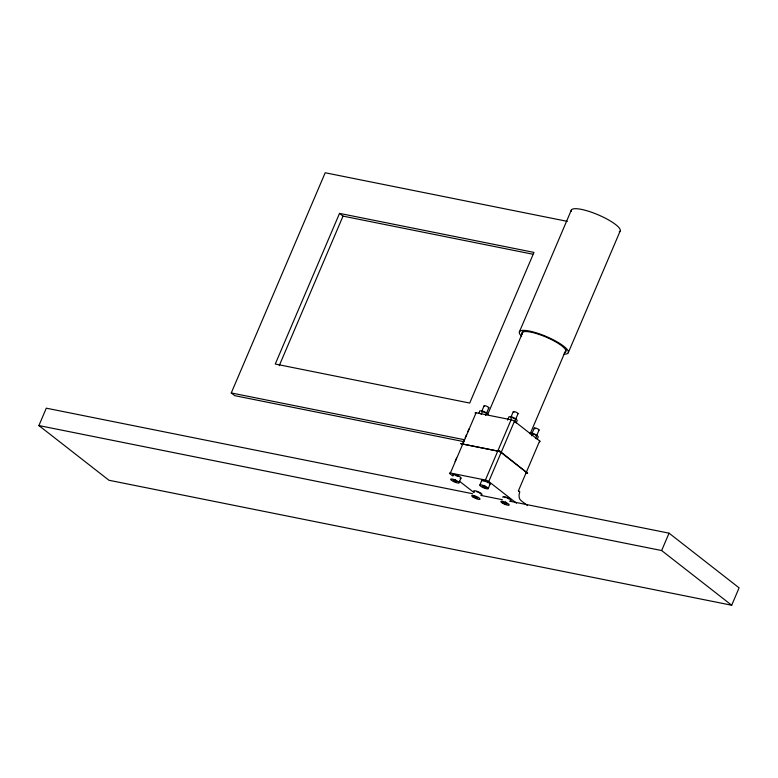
<?xml version="1.0" encoding="UTF-8"?>
<svg xmlns="http://www.w3.org/2000/svg" width="778" height="778" viewBox="0 0 778 778"><rect width="100%" height="100%" fill="white"/><g stroke="black" fill="none" stroke-linecap="round" stroke-linejoin="round"><path stroke-width="1.17" d="M509.502 501.139L669.051 533.163L739.1 587.857L731.69 605.235L108.949 480.259L38.9 425.566L46.31 408.178L472.586 493.729M463.814 441.651L234.781 395.681L231.27 392.948L325.194 172.765L567.279 221.351M339.529 213.386L275.266 364.036L469.708 403.053L533.971 252.403L339.529 213.386L343.03 216.119L532.726 254.192M279.244 365.65L343.03 216.119M455.091 461.471L456.521 458.125M462.842 443.304L464.252 439.988M465.195 437.781L466.606 434.464M467.549 432.257L468.969 428.941M452.738 475.971L449.859 473.724A2.597 0.613 23.1 0 1 450.404 473.024L462.764 444.053A2.597 0.613 23.1 0 0 461.957 444.52M539.524 441.729A2.597 0.613 23.1 0 0 539.669 440.961L514.452 421.268A2.597 0.613 23.1 0 0 511.107 419.789L476.107 412.758L462.91 443.703A2.597 0.613 23.1 0 0 461.918 443.81M478.771 413.371L479.851 410.842L482.603 411.056L486.717 412.924L488.088 414.557M481.728 411.368L484.081 405.853M481.154 414.441L482.603 411.056M454.722 481.494L456.579 481.981L456.705 481.465L453.117 479.977L454.722 481.494L455.509 479.647M519.451 331.759L571.344 210.079M486.522 413.293L488.876 407.769M485.637 415.462L486.717 412.924M487.981 413.818L522.972 331.788M458.991 482.817A4.542 1.07 23.1 0 0 453.36 479.306A4.542 1.07 23.1 0 0 452.193 480.814A4.542 1.07 23.1 0 0 458.991 482.817L460.965 478.178M479.87 484.995L481.854 480.357M507.577 420.071L509.016 416.687L511.768 416.911L515.882 418.778L517.253 420.412L516.174 422.95M510.903 417.222L513.256 411.708M510.679 419.449L511.768 416.911M450.404 473.024L485.404 480.045L497.764 451.075A2.597 0.613 23.1 0 1 501.11 452.563L488.749 481.533L516.504 503.201M511.107 419.789L497.91 450.725A2.597 0.613 23.1 0 1 501.256 452.213L514.452 421.268M483.887 487.349L485.744 487.835L485.871 487.32L482.282 485.822L483.887 487.349L484.675 485.501M499.709 451.464L460.819 443.664L499.709 451.464L527.727 473.345L499.855 451.114M514.443 422.162L518.041 413.624M488.156 488.672A4.542 1.07 23.1 0 0 482.525 485.161A4.542 1.07 23.1 0 0 481.358 486.668A4.542 1.07 23.1 0 0 488.156 488.672L490.13 484.033M530.09 433.959L566.024 349.721M531.909 433.628L534.262 428.114M531.695 435.865L532.784 433.327L536.898 435.184L538.269 436.818L537.19 439.356M568.251 352.774L620.154 231.095M504.903 503.755L506.76 504.251L506.886 503.726L503.298 502.238L504.903 503.755L505.69 501.907M535.459 438.568L539.057 430.03M518.576 491.56A2.597 0.613 23.1 0 0 518.42 490.792L526.327 472.246A2.597 0.613 23.1 0 1 526.181 473.014M539.669 440.961L526.473 471.906A2.597 0.613 23.1 0 1 526.327 472.664M731.69 605.235L661.64 550.542L669.051 533.163M530.032 433.103L532.784 433.327M231.27 392.948L463.873 439.628M480.921 495.401L502.355 499.7M38.9 425.566L661.64 550.542M455.091 475.339L456.949 475.825M518.42 490.792L519.821 491.891A6.477 4.172 -78.7 0 0 520.852 500.419L527.503 505.612M459.428 481.203L473.792 492.406M521.97 334.53A23.982 5.641 23.1 0 1 546.389 337.224A23.982 5.641 23.1 0 1 564.332 352.774M521.62 336.281A26.569 6.243 23.1 0 1 529.692 331.097A26.569 6.243 23.1 0 1 561.162 344.382A26.569 6.243 23.1 0 1 564.021 354.175M571.246 211.285A26.569 6.243 23.1 0 1 598.564 215A26.569 6.243 23.1 0 1 619.22 231.951M475.562 413.468A2.597 0.613 23.1 0 1 476.107 412.758M513.947 412.447A2.597 0.613 23.1 0 1 513.82 411.513A2.597 0.613 23.1 0 1 517.039 412.68A2.597 0.613 23.1 0 1 517.72 413.828M483.595 481.232A2.597 0.613 23.1 0 1 485.141 481.242M485.754 481.446A2.597 0.613 23.1 0 1 488.234 482.856M482.068 481.037A4.542 1.07 23.1 0 1 486.114 481.096A4.542 1.07 23.1 0 1 489.819 484.198M512.284 417.601A2.597 0.613 23.1 0 1 513.519 418.058M514.122 418.34A2.597 0.613 23.1 0 1 515.085 418.943M515.376 419.216A2.597 0.613 23.1 0 1 515.503 419.605M476.437 491.657A2.597 0.613 23.1 0 1 477.857 492.095M478.82 492.542A2.597 0.613 23.1 0 1 480.24 493.709M474.434 492.066A4.542 1.07 23.1 0 1 475.095 490.782A4.542 1.07 23.1 0 1 480.765 493.096A4.542 1.07 23.1 0 1 481.086 494.779M485.404 480.045A2.597 0.613 23.1 0 1 488.749 481.533M504.64 497.56A2.597 0.613 23.1 0 1 505.817 497.56M506.76 497.852A2.597 0.613 23.1 0 1 509.084 499.106M455.422 475.251A2.597 0.613 23.1 0 1 457.211 475.844M457.804 476.136A2.597 0.613 23.1 0 1 458.534 476.564M484.402 406.311A2.597 0.613 23.1 0 1 485.122 405.727A2.597 0.613 23.1 0 1 488.331 407.127A2.597 0.613 23.1 0 1 488.166 407.954M453.418 475.659A4.542 1.07 23.1 0 1 454.089 474.376A4.542 1.07 23.1 0 1 459.749 476.681A4.542 1.07 23.1 0 1 460.07 478.373M482.574 411.601A2.597 0.613 23.1 0 1 483.731 411.951M484.354 412.204A2.597 0.613 23.1 0 1 485.491 412.797M486.211 413.361A2.597 0.613 23.1 0 1 486.357 413.585M534.953 428.853A2.597 0.613 23.1 0 1 534.836 427.919A2.597 0.613 23.1 0 1 538.055 429.086A2.597 0.613 23.1 0 1 538.726 430.234M503.084 497.453A4.542 1.07 23.1 0 1 507.13 497.502A4.542 1.07 23.1 0 1 510.825 500.604M533.3 434.007A2.597 0.613 23.1 0 1 534.535 434.464M535.138 434.756A2.597 0.613 23.1 0 1 536.1 435.349M536.392 435.622A2.597 0.613 23.1 0 1 536.519 436.011M474.133 496.383L474.006 496.899L477.595 498.397L475.99 496.87L474.133 496.383M473.209 497.22A4.542 1.07 23.1 0 0 479.997 499.223A4.542 1.07 23.1 0 0 474.376 495.712A4.542 1.07 23.1 0 0 473.209 497.22M502.374 503.074A4.542 1.07 23.1 0 0 509.172 505.078A4.542 1.07 23.1 0 0 503.541 501.567A4.542 1.07 23.1 0 0 502.374 503.074"/></g></svg>
